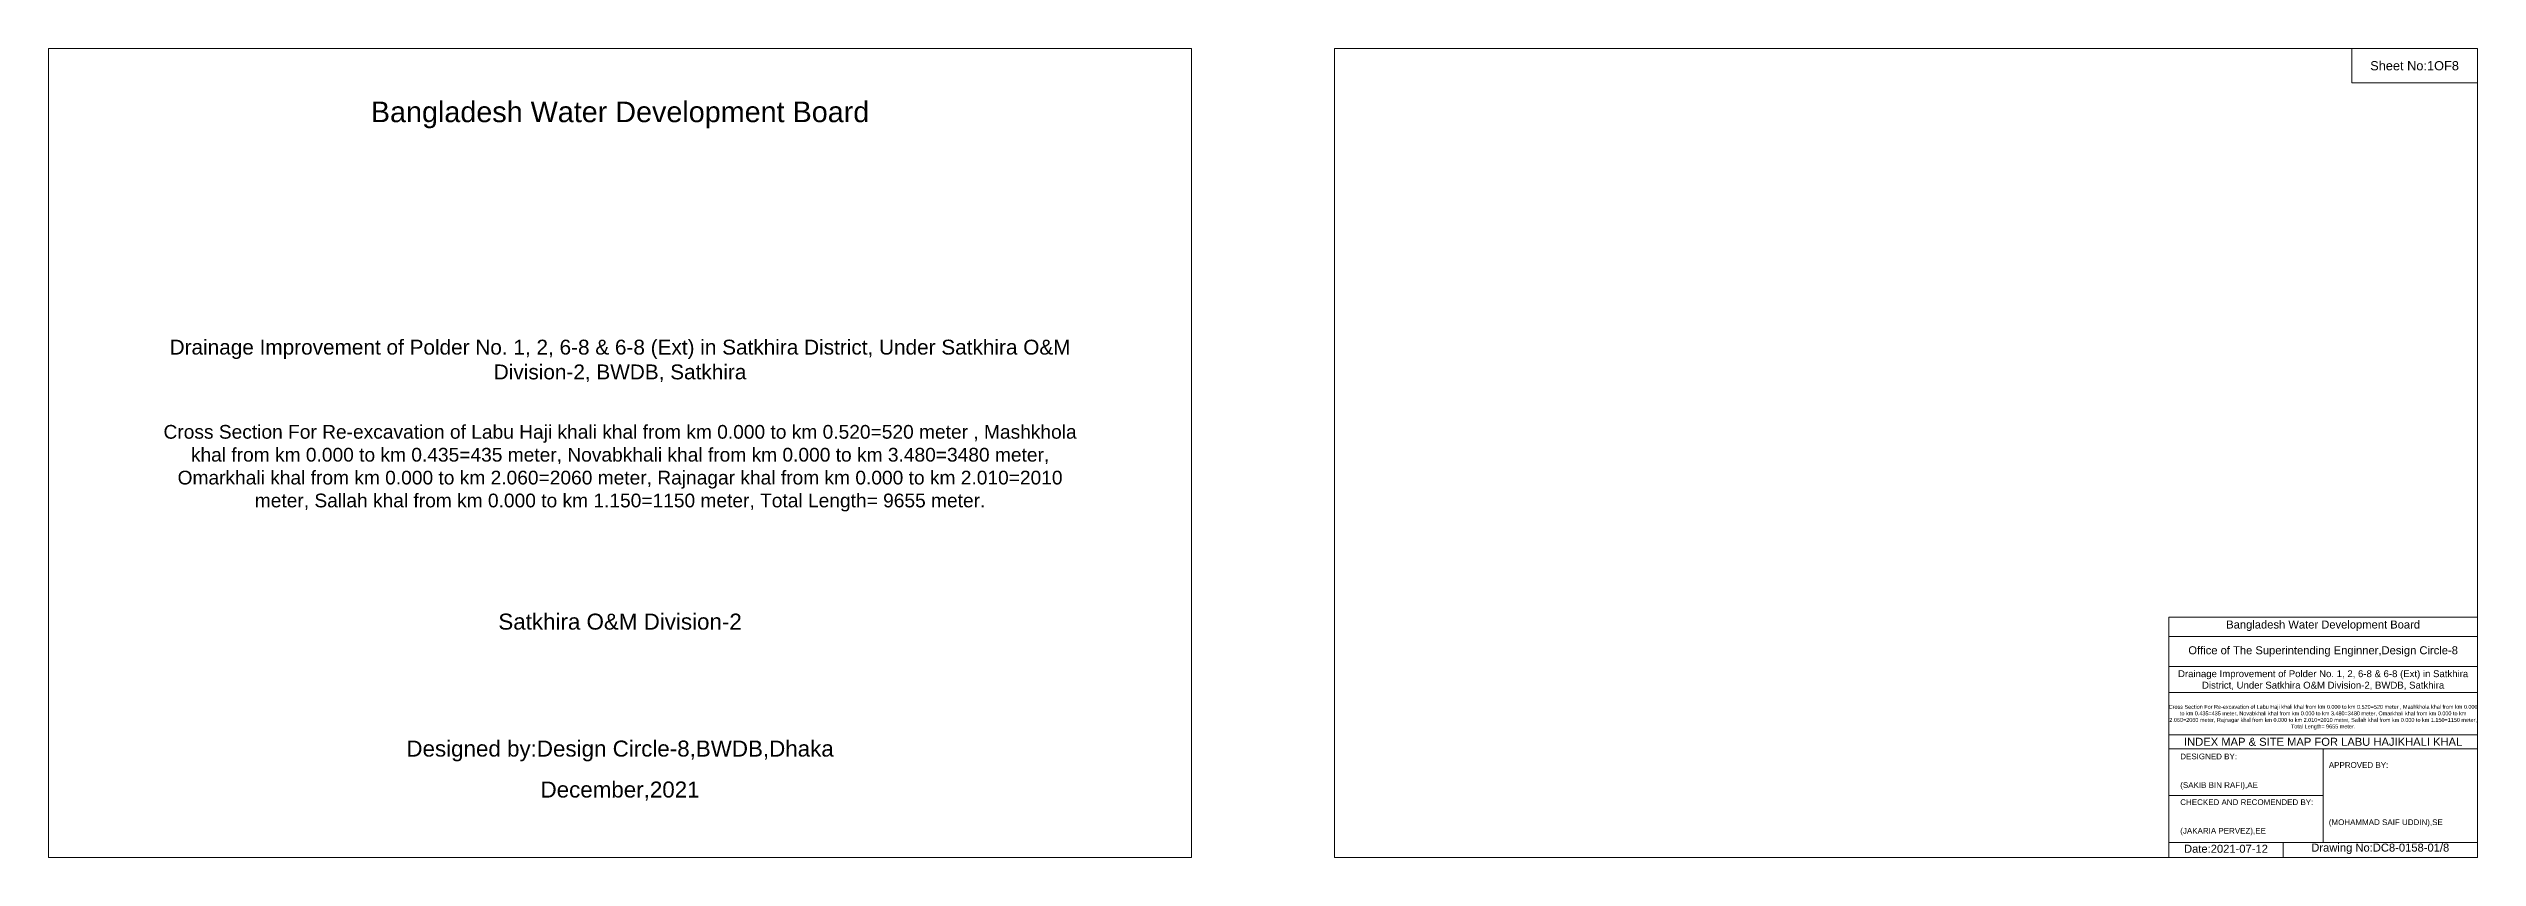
# Model space of a CAD drawing. Header units: inches. Extents: x 91000 to 648000, y -5656 to 141.
# Drawn here: x 91000 to 108000, y -5656 to 0 of the extents above; entities that cross this region are included whole.
import ezdxf

# ---------------------------------------------------------------- set-up
doc = ezdxf.new("R2010")
doc.units = ezdxf.units.IN
doc.header["$LTSCALE"] = 7
doc.header["$MEASUREMENT"] = 0
doc.layers.add('Cross Section Labels', color=7, linetype='Continuous', lineweight=9)
doc.styles.get("Standard").update_dxf_attribs({"font": 'arial.ttf'})

msp = doc.modelspace()

# ---------------------------------------------------------------- linework, layer by layer
at = {"layer": 'Cross Section Labels'}
for points in [[(91000, 0), (99000, 0), (99000, -5656), (91000, -5656)], [(100000, 0), (108000, 0), (108000, -5656), (100000, -5656)], [(107120, 0), (108000, 0), (108000, -240), (107120, -240)]]:
    msp.add_lwpolyline(points, close=True, dxfattribs=at)
for points in [[(105840, -5656), (105840, -3976), (108000, -3976)], [(105840, -4112), (108000, -4112)], [(105840, -4320), (108000, -4320)], [(105840, -4504), (108000, -4504)], [(105840, -4800), (108000, -4800)], [(105840, -4896), (108000, -4896)], [(106920, -4896), (106920, -5552)], [(105840, -5224), (106920, -5224)], [(105840, -5552), (108000, -5552)], [(106640, -5552), (106640, -5656)]]:
    msp.add_lwpolyline(points, dxfattribs=at)

# ---------------------------------------------------------------- texts
at = {"layer": 'Cross Section Labels', "attachment_point": 5}
for s, insert, char_height in [('Sheet No:1OF8', (107560, -120), 64), ('Bangladesh Water Development Board', (95000, -464), 144), ('Bangladesh Water Development Board', (106920, -4036), 56), ('Office of The Superintending Enginner,Design Circle-8', (106920, -4216), 56), ('Designed by:Design Circle-8,BWDB,Dhaka', (95000, -4912), 112), ('December,2021', (95000, -5192), 112)]:
    msp.add_mtext(s, dxfattribs=dict(at, insert=insert, char_height=char_height))
at = {"layer": 'Cross Section Labels'}
for s, insert, char_height, width, attachment_point in [('Drainage Improvement of Polder No. 1, 2, 6-8 & 6-8 (Ext) in Satkhira District, Under Satkhira O&M Division-2, BWDB, Satkhira', (95000, -2184), 104, 6400, 5), ('Cross Section For Re-excavation of Labu Haji khali khal from km 0.000 to km 0.520=520 meter , Mashkhola khal from km 0.000 to km 0.435=435 meter, Novabkhali khal from km 0.000 to km 3.480=3480 meter, Omarkhali khal from km 0.000 to km 2.060=2060 meter, Rajnagar khal from km 0.000 to km 2.010=2010 meter, Sallah khal from km 0.000 to km 1.150=1150 meter, Total Length= 9655 meter. ', (95000, -2632), 96, 6400, 2), ('Satkhira O&M Division-2', (95000, -4008), 112, 6400, 5), ('Drainage Improvement of Polder No. 1, 2, 6-8 & 6-8 (Ext) in Satkhira District, Under Satkhira O&M Division-2, BWDB, Satkhira', (106920, -4416), 48, 2240, 5), ('Cross Section For Re-excavation of Labu Haji khali khal from km 0.000 to km 0.520=520 meter , Mashkhola khal from km 0.000 to km 0.435=435 meter, Novabkhali khal from km 0.000 to km 3.480=3480 meter, Omarkhali khal from km 0.000 to km 2.060=2060 meter, Rajnagar khal from km 0.000 to km 2.010=2010 meter, Sallah khal from km 0.000 to km 1.150=1150 meter, Total Length= 9655 meter. ', (106920, -4676), 27.415, 2160, 5), ('DESIGNED BY:^J^J^J(SAKIB BIN RAFI),AE', (105920, -5056), 40, 1120, 4), ('INDEX MAP & SITE MAP FOR LABU HAJIKHALI KHAL', (106920, -4848), 56, 2240, 5), ('APPROVED BY:^J^J^J^J^J^J(MOHAMMAD SAIF UDDIN),SE', (106960, -5216), 40, 1120, 4), ('CHECKED AND RECOMENDED BY:^J^J^J(JAKARIA PERVEZ),EE', (105920, -5376), 40, 1120, 4), ('Date:2021-07-12', (106240, -5596), 56, 1120, 5), ('Drawing No:DC8-0158-01/8', (107320, -5596), 56, 1760, 5)]:
    msp.add_mtext(s, dxfattribs=dict(at, insert=insert, char_height=char_height, width=width, attachment_point=attachment_point))

doc.saveas('drawing.dxf')
